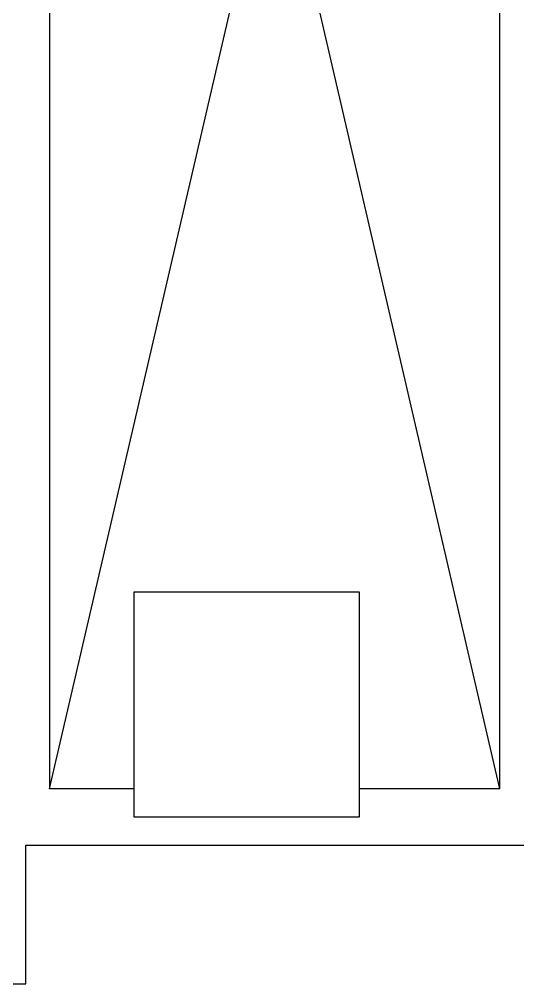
# Model space of a CAD drawing. Extents: x 338 to 7662, y 1527 to 4803.
# Drawn here: x 3696.7 to 3754.3, y 3064.8 to 3176.1 of the extents above; entities that cross this region are included whole.
import ezdxf

# ---------------------------------------------------------------- set-up
doc = ezdxf.new("R2010")
doc.units = 0
doc.header["$LTSCALE"] = 96
doc.header["$MEASUREMENT"] = 0
for name, color, linetype in [('A-COLS', 5, 'CONTINUOUS'), ('A-SHFT', 1, 'CONTINUOUS'), ('A-WALL-FULL', 6, 'CONTINUOUS')]:
    doc.layers.add(name, color=color, linetype=linetype)

msp = doc.modelspace()

# ---------------------------------------------------------------- linework, layer by layer
at = {"layer": 'A-COLS'}
for p, q in [((3710, 3110), (3736, 3110)), ((3710, 3084), (3710, 3110)), ((3736, 3110), (3736, 3084)), ((3736, 3084), (3710, 3084))]:
    msp.add_line(p, q, dxfattribs=at)
at = {"layer": 'A-SHFT'}
for p, q in [((3700.25, 3087.25), (3752.25, 3311.5)), ((3752.25, 3087.25), (3700.25, 3311.5))]:
    msp.add_line(p, q, dxfattribs=at)
at = {"layer": 'A-WALL-FULL'}
for p, q in [((3700.25, 3311.5), (3700.25, 3087.25)), ((3752.25, 3087.25), (3752.25, 3311.5)), ((3710, 3087.25), (3700.25, 3087.25)), ((3752.25, 3087.25), (3736, 3087.25)), ((3697.5, 3064.75), (3697.5, 3080.75)), ((3697.5, 3080.75), (3759.75, 3080.75)), ((3608.48243, 3064.75), (3697.5, 3064.75))]:
    msp.add_line(p, q, dxfattribs=at)

doc.saveas('drawing.dxf')
